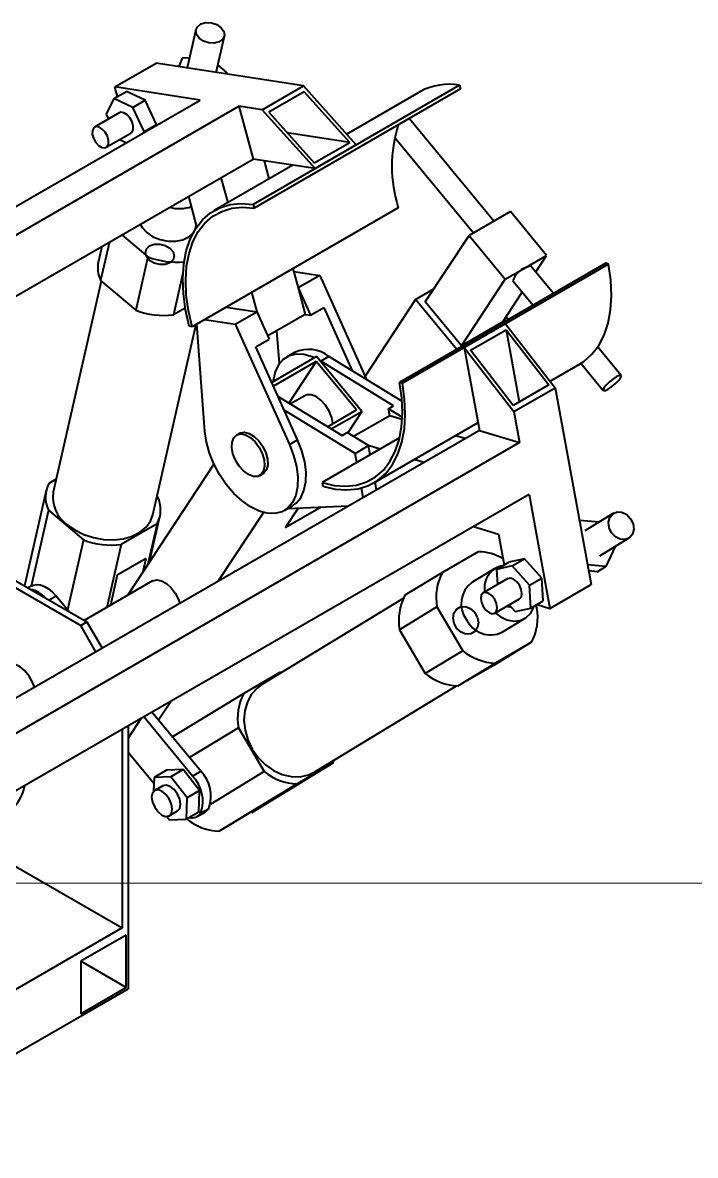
# Model space of a CAD drawing. Header units: millimetres. Extents: x -250 to 3947, y -1468 to 870.
# Drawn here: x 1815.8 to 1873.5, y 180.9 to 278 of the extents above; entities that cross this region are included whole.
import ezdxf

# ---------------------------------------------------------------- set-up
doc = ezdxf.new("R2010")
doc.units = ezdxf.units.MM
doc.layers.add('KHUNG BAN VE NHAT', color=90, linetype='Continuous', lineweight=15)

msp = doc.modelspace()

# ---------------------------------------------------------------- linework, layer by layer
at = {"color": 7, "linetype": 'Continuous', "lineweight": 40}
for p, q in [((1830.7007, 277.4288), (1829.9548, 274.1503)), ((1832.4315, 273.7669), (1833.1384, 276.8741)), ((1829.5292, 274.9811), (1829.2304, 274.2624)), ((1830.1531, 275.0217), (1829.5292, 274.9811)), ((1823.7611, 272.5208), (1827.2966, 274.5618)), ((1839.9137, 272.6086), (1827.2966, 274.5618)), ((1833.3294, 273.7802), (1832.5789, 274.4148)), ((1833.2699, 273.6371), (1833.3294, 273.7802)), ((1833.3294, 273.7802), (1833.2959, 273.6331)), ((1823.6789, 271.5156), (1824.7396, 272.1279)), ((1831.0657, 271.39), (1823.7611, 272.5208)), ((1823.9832, 271.6913), (1823.7611, 272.5208)), ((1826.364, 271.3832), (1824.7396, 272.1279)), ((1853.2876, 272.6617), (1835.6099, 262.4566)), ((1853.3726, 272.3443), (1835.695, 262.1392)), ((1836.3782, 270.5676), (1839.9137, 272.6086)), ((1839.9837, 272.1123), (1836.9431, 270.357)), ((1844.4488, 267.5592), (1839.9137, 272.6086)), ((1843.8838, 267.7698), (1839.9837, 272.1123)), ((1849.9465, 272.1283), (1843.6235, 268.4781)), ((1853.2876, 272.6617), (1853.3726, 272.3443)), ((1781.5682, 242.8157), (1831.0657, 271.39)), ((1823.6789, 271.5156), (1823.0115, 270.1798)), ((1825.3033, 270.7709), (1823.6789, 271.5156)), ((1825.3033, 270.7709), (1826.364, 271.3832)), ((1827.321, 269.3027), (1826.364, 271.3832)), ((1784.8885, 242.3017), (1834.386, 270.876)), ((1824.1359, 270.3012), (1822.0146, 269.0766)), ((1823.0115, 270.1798), (1823.2033, 269.7628)), ((1826.2603, 268.6904), (1825.3033, 270.7709)), ((1836.3782, 270.5676), (1834.386, 270.876)), ((1834.386, 270.876), (1835.6008, 266.3406)), ((1840.9132, 265.5182), (1836.3782, 270.5676)), ((1836.9431, 270.357), (1840.8433, 266.0145)), ((1826.2603, 268.6904), (1827.321, 269.3027)), ((1827.2686, 269.198), (1827.321, 269.3027)), ((1856.2413, 261.0148), (1848.9892, 269.8138)), ((1823.0145, 267.3445), (1825.1359, 268.5691)), ((1824.1657, 268.009), (1824.7472, 267.7424)), ((1826.208, 268.5857), (1826.2603, 268.6904)), ((1843.8838, 267.7698), (1838.5212, 268.5999)), ((1847.7254, 268.2026), (1854.4851, 260.001)), ((1840.8433, 266.0145), (1843.8838, 267.7698)), ((1844.4488, 267.5592), (1840.9132, 265.5182)), ((1789.1154, 239.5051), (1835.6008, 266.3406)), ((1840.9132, 265.5182), (1835.6008, 266.3406)), ((1836.5393, 266.1953), (1836.9584, 264.6304)), ((1839.0073, 265.8132), (1832.2689, 261.9232)), ((1832.8443, 264.7493), (1833.4229, 262.5894)), ((1830.7889, 260.5411), (1830.0879, 263.1581)), ((1835.6099, 262.4566), (1835.695, 262.1392)), ((1848.0457, 262.17), (1830.368, 251.9649)), ((1857.6516, 261.8289), (1855.8838, 260.8084)), ((1860.7484, 258.0715), (1857.6516, 261.8289)), ((1830.6954, 260.5019), (1830.7432, 260.7117)), ((1855.8838, 260.8084), (1854.116, 259.7879)), ((1824.3413, 259.8406), (1826.5769, 257.9505)), ((1850.3635, 254.0867), (1854.116, 259.7879)), ((1854.116, 259.7879), (1857.2129, 256.0304)), ((1822.6283, 258.8517), (1822.3426, 257.596)), ((1823.2889, 259.2331), (1822.5349, 255.9191)), ((1826.5769, 257.9505), (1825.5372, 253.3807)), ((1865.8354, 257.4012), (1848.1577, 247.1961)), ((1866.0762, 257.328), (1848.3986, 247.1229)), ((1858.9807, 257.051), (1860.7484, 258.0715)), ((1859.8243, 256.6675), (1860.7484, 258.0715)), ((1866.0762, 257.328), (1865.8354, 257.4012)), ((1829.5902, 256.5532), (1828.7764, 252.9767)), ((1839.0139, 256.9561), (1839.4603, 255.2893)), ((1839.0806, 256.707), (1841.3165, 256.3608)), ((1841.3165, 256.3608), (1839.4603, 255.2893)), ((1841.3165, 256.3608), (1845.3321, 247.4391)), ((1857.2129, 256.0304), (1858.9807, 257.051)), ((1861.3525, 254.8133), (1859.4112, 257.1687)), ((1822.5912, 255.8714), (1818.4734, 237.7724)), ((1822.5349, 255.9191), (1825.5372, 253.3807)), ((1853.4604, 250.3292), (1857.2129, 256.0304)), ((1857.8679, 255.8967), (1859.5963, 253.7995)), ((1835.4783, 254.9151), (1835.9248, 253.2483)), ((1839.4603, 255.2893), (1840.0677, 253.0216)), ((1839.4603, 255.2893), (1840.512, 252.9528)), ((1849.5345, 254.3012), (1851.0993, 255.2046)), ((1856.9959, 252.3702), (1858.6736, 254.9191)), ((1829.7913, 253.5625), (1828.7764, 252.9767)), ((1833.296, 253.6552), (1835.9248, 253.2483)), ((1840.512, 252.9528), (1841.661, 253.6162)), ((1841.661, 253.6162), (1844.1034, 248.1899)), ((1849.5345, 254.3012), (1845.2045, 247.7226)), ((1853.0586, 250.0254), (1849.5345, 254.3012)), ((1853.4604, 250.3292), (1850.3635, 254.0867)), ((1831.4398, 252.5837), (1834.0686, 252.1767)), ((1834.0686, 252.1767), (1835.9248, 253.2483)), ((1835.9248, 253.2483), (1836.9764, 250.9118)), ((1840.0677, 253.0216), (1836.8602, 251.17)), ((1840.0677, 253.0216), (1840.512, 252.9528)), ((1857.2855, 252.8102), (1857.478, 252.5766)), ((1827.0054, 235.8312), (1830.7226, 252.1697)), ((1830.368, 251.9649), (1830.1356, 252.0009)), ((1831.4687, 242.9799), (1830.7843, 252.2053)), ((1834.0686, 252.1767), (1838.7128, 241.8585)), ((1837.8568, 248.8132), (1837.6483, 251.6249)), ((1856.9959, 252.3702), (1853.4604, 250.3292)), ((1857.2374, 252.2254), (1853.7019, 250.1844)), ((1854.2472, 249.943), (1857.2877, 251.6983)), ((1857.2374, 252.2254), (1861.4918, 246.7361)), ((1857.2877, 251.6983), (1860.9466, 246.9775)), ((1857.2877, 251.6983), (1858.4197, 245.5188)), ((1835.8274, 250.2485), (1836.9764, 250.9118)), ((1839.4199, 242.2667), (1835.8274, 250.2485)), ((1839.1632, 249.7611), (1838.4561, 249.3529)), ((1853.7019, 250.1844), (1857.9563, 244.6951)), ((1853.7019, 250.1844), (1855.004, 243.0758)), ((1857.906, 245.2223), (1854.2472, 249.943)), ((1867.1534, 247.775), (1865.1409, 250.2169)), ((1841.0492, 249.4028), (1837.2065, 247.1844)), ((1841.0185, 248.9969), (1837.3452, 246.8763)), ((1841.0185, 248.9969), (1838.6649, 245.421)), ((1844.456, 244.8261), (1841.0185, 248.9969)), ((1844.9203, 244.7059), (1841.0492, 249.4028)), ((1842.1027, 249.4123), (1841.3956, 249.0041)), ((1847.6444, 245.186), (1841.3956, 249.0041)), ((1848.3649, 245.586), (1842.1027, 249.4123)), ((1861.0531, 247.3023), (1863.6302, 248.79)), ((1863.6941, 248.8277), (1865.61, 246.503)), ((1848.3986, 247.1229), (1848.1577, 247.1961)), ((1860.9466, 246.9775), (1857.906, 245.2223)), ((1857.9563, 244.6951), (1861.4918, 246.7361)), ((1861.4918, 246.7361), (1864.5845, 229.8532)), ((1837.7481, 245.9812), (1843.225, 242.6347)), ((1840.0316, 246.0521), (1838.7978, 245.3398)), ((1844.3471, 241.1088), (1838.2697, 244.8222)), ((1841.9789, 243.3961), (1844.456, 244.8261)), ((1842.3055, 243.1965), (1844.9203, 244.7059)), ((1844.9203, 244.7059), (1843.7083, 242.8645)), ((1847.2025, 244.9308), (1847.6444, 245.186)), ((1848.3883, 244.2062), (1847.2025, 244.9308)), ((1847.3114, 244.3364), (1847.2025, 244.9308)), ((1847.3114, 244.3364), (1844.2201, 242.5518)), ((1845.9525, 238.5849), (1854.8824, 243.74)), ((1848.3786, 244.0118), (1847.3114, 244.3364)), ((1857.9563, 244.6951), (1858.4446, 242.0294)), ((1855.004, 243.0758), (1808.4133, 216.1796)), ((1834.4455, 242.8273), (1834.1803, 242.6742)), ((1843.225, 242.6347), (1843.6669, 242.8898)), ((1845.4961, 241.7721), (1843.6669, 242.8898)), ((1855.004, 243.0758), (1858.4446, 242.0294)), ((1858.4446, 242.0294), (1808.9472, 213.4551)), ((1838.7128, 241.8585), (1839.4199, 242.2667)), ((1848.1574, 242.4393), (1841.5121, 238.6031)), ((1853.7798, 242.3691), (1852.9466, 242.6225)), ((1844.3471, 241.1088), (1845.4961, 241.7721)), ((1844.491, 240.3228), (1844.3471, 241.1088)), ((1845.6401, 240.9861), (1845.4961, 241.7721)), ((1846.4822, 241.4722), (1845.4961, 241.7721)), ((1832.2441, 240.1882), (1824.8269, 228.9192)), ((1850.2443, 240.328), (1849.411, 240.5815)), ((1818.7292, 238.8965), (1818.0988, 238.5326)), ((1836.1802, 239.21), (1836.4453, 239.3631)), ((1817.864, 237.911), (1816.0056, 229.7429)), ((1841.5121, 238.6031), (1841.569, 238.2921)), ((1845.0404, 237.3239), (1844.8899, 238.1456)), ((1846.1894, 237.9872), (1846.0678, 238.6514)), ((1859.2585, 237.5865), (1809.761, 209.0122)), ((1827.3662, 237.4172), (1827.4225, 237.3695)), ((1859.2585, 237.5865), (1861.0489, 227.8121)), ((1818.0562, 236.234), (1816.5734, 229.7166)), ((1818.0562, 236.234), (1821.0586, 233.6957)), ((1836.4796, 236.0451), (1832.5909, 230.137)), ((1838.2684, 236.2052), (1838.9755, 236.6134)), ((1841.4376, 236.5013), (1838.3449, 234.7159)), ((1839.4625, 236.4139), (1838.3449, 234.7159)), ((1838.5609, 236.3741), (1843.796, 236.6056)), ((1866.4929, 235.9683), (1864.0264, 234.467)), ((1827.38, 235.0709), (1824.2978, 233.2916)), ((1827.38, 235.0709), (1826.5897, 231.5976)), ((1826.7324, 231.8144), (1827.6148, 235.6925)), ((1863.5713, 235.3844), (1865.2818, 235.2312)), ((1854.4987, 234.8388), (1856.6317, 234.19)), ((1856.6317, 234.19), (1857.1181, 231.5346)), ((1821.0586, 233.6957), (1819.6961, 227.7074)), ((1824.2978, 233.2916), (1823.0726, 227.9065)), ((1865.3263, 232.3315), (1867.7927, 233.8328)), ((1866.6328, 233.1268), (1865.8464, 231.4083)), ((1810.224, 232.4683), (1820.8306, 226.3452)), ((1810.7543, 232.7744), (1821.3609, 226.6514)), ((1826.4365, 232.0835), (1823.9616, 230.6548)), ((1826.1866, 230.9851), (1826.4365, 232.0835)), ((1854.9065, 232.671), (1851.8243, 230.8917)), ((1856.3185, 231.2385), (1854.3453, 230.0374)), ((1856.4659, 231.1581), (1857.5266, 231.7704)), ((1857.8082, 231.457), (1856.4659, 231.1581)), ((1856.4659, 231.1581), (1856.5553, 229.8541)), ((1858.8689, 232.0693), (1857.5266, 231.7704)), ((1857.8082, 231.457), (1858.8689, 232.0693)), ((1859.2848, 229.7992), (1857.8082, 231.457)), ((1860.3454, 230.4115), (1858.8689, 232.0693)), ((1865.8464, 231.4083), (1864.2738, 231.5492)), ((1865.1064, 230.9579), (1865.8464, 231.4083)), ((1826.9901, 230.168), (1821.1296, 226.7849)), ((1823.9616, 230.6548), (1823.3762, 228.0818)), ((1851.8243, 230.8917), (1848.6179, 228.94)), ((1857.4425, 230.3663), (1855.3212, 229.1416)), ((1859.2848, 229.7992), (1860.3454, 230.4115)), ((1860.4796, 228.4547), (1860.3454, 230.4115)), ((1865.1064, 230.9579), (1864.37, 231.0239)), ((1816.628, 229.7481), (1816.3123, 229.5658)), ((1859.419, 227.8424), (1859.2848, 229.7992)), ((1861.0489, 227.8121), (1864.5845, 229.8532)), ((1819.8455, 227.5262), (1818.7307, 228.8787)), ((1848.476, 228.6598), (1836.3521, 221.2799)), ((1856.3211, 227.4095), (1858.4424, 228.6342)), ((1859.419, 227.8424), (1860.4796, 228.4547)), ((1851.3591, 227.9439), (1848.1527, 225.9922)), ((1851.3591, 227.9439), (1853.5674, 224.1861)), ((1857.5592, 228.1243), (1858.0766, 227.5434)), ((1858.0766, 227.5434), (1859.419, 227.8424)), ((1859.8093, 228.0677), (1859.9314, 227.86)), ((1859.9471, 228.1473), (1861.0489, 227.8121)), ((1820.8306, 226.3452), (1821.3609, 226.6514)), ((1822.1285, 224.0971), (1820.8306, 226.3452)), ((1821.3609, 226.6514), (1822.6588, 224.4033)), ((1856.9451, 225.7665), (1858.9182, 226.9675)), ((1848.1527, 225.9922), (1850.361, 222.2344)), ((1859.4661, 224.9122), (1856.2598, 222.9605)), ((1859.4661, 224.9122), (1856.3839, 223.1329)), ((1853.5674, 224.1861), (1850.361, 222.2344)), ((1856.3839, 223.1329), (1853.1776, 221.1811)), ((1856.2598, 222.9605), (1853.1776, 221.1811)), ((1837.8882, 222.3119), (1834.8059, 220.5326)), ((1838.0401, 222.3075), (1837.8882, 222.3119)), ((1834.8059, 220.5326), (1828.6819, 216.8049)), ((1840.9016, 213.8057), (1853.0256, 221.1856)), ((1828.576, 219.8739), (1827.4999, 218.239)), ((1830.4111, 213.4407), (1826.2267, 218.5177)), ((1831.1182, 213.8489), (1826.9338, 218.9259)), ((1826.0127, 218.3941), (1824.8964, 216.6982)), ((1824.8964, 217.7497), (1824.8964, 195.2149)), ((1834.3407, 217.5848), (1830.1444, 215.0305)), ((1834.3407, 217.5848), (1836.549, 213.827)), ((1824.3661, 217.4436), (1824.3661, 200.4204)), ((1827.0963, 212.8016), (1824.8964, 215.4707)), ((1842.4478, 214.5531), (1842.5897, 214.8332)), ((1828.173, 213.9431), (1827.1123, 213.3308)), ((1829.6145, 213.9971), (1828.173, 213.9431)), ((1829.6145, 213.9971), (1828.5538, 213.3848)), ((1830.9997, 212.1989), (1829.6145, 213.9971)), ((1830.4111, 213.4407), (1831.1182, 213.8489)), ((1836.549, 213.827), (1831.9737, 211.042)), ((1842.4478, 214.5531), (1835.7884, 210.4995)), ((1842.4478, 214.5531), (1839.3656, 212.7737)), ((1827.1123, 213.3308), (1827.0761, 212.1379)), ((1828.5538, 213.3848), (1827.1123, 213.3308)), ((1829.9391, 211.5866), (1828.5538, 213.3848)), ((1839.3656, 212.7737), (1832.7062, 208.7202)), ((1835.4848, 210.3242), (1840.171, 213.1767)), ((1840.171, 213.1767), (1837.6961, 211.748)), ((1827.8727, 212.6152), (1827.1656, 212.207)), ((1830.9997, 212.1989), (1829.9391, 211.5866)), ((1830.9436, 210.3467), (1830.9997, 212.1989)), ((1837.6961, 211.748), (1833.0099, 208.8955)), ((1829.8829, 209.7344), (1829.9391, 211.5866)), ((1828.2078, 209.9838), (1828.4414, 209.6805)), ((1828.4155, 210.0419), (1829.1226, 210.4501)), ((1830.9436, 210.3467), (1829.8829, 209.7344)), ((1830.8082, 209.9798), (1831.5153, 210.388)), ((1831.1067, 210.2662), (1831.8138, 210.6744)), ((1835.4511, 210.3814), (1835.4848, 210.3242)), ((1835.7884, 210.4995), (1835.4848, 210.3242)), ((1828.4414, 209.6805), (1829.8829, 209.7344)), ((1833.0099, 208.8955), (1832.7062, 208.7202)), ((1810.8758, 208.2081), (1824.3661, 200.4204)), ((1824.3661, 200.4204), (1800.678, 186.7455)), ((1824.7196, 199.8079), (1820.8306, 197.5628)), ((1824.7196, 195.317), (1824.7196, 199.8079)), ((1824.7196, 195.317), (1820.8305, 197.5621)), ((1820.8306, 197.5628), (1820.8306, 193.0718)), ((1800.1477, 180.9277), (1824.8964, 195.2149)), ((1820.8306, 193.0718), (1824.7196, 195.317))]:
    msp.add_line(p, q, dxfattribs=at)
at = {"color": 8, "linetype": 'Continuous', "lineweight": 40}
msp.add_line((1818.7307, 228.8787), (1818.1167, 228.5242), dxfattribs=at)
at = {"color": 7, "linetype": 'Continuous', "lineweight": 40, "flags": 128}
for points in [[(1833.0104, 276.6154), (1832.7067, 276.3849), (1832.2831, 276.271), (1831.8042, 276.2911), (1831.3429, 276.4423), (1830.9693, 276.7014), (1830.7405, 277.029), (1830.6911, 277.3753), (1830.8288, 277.6874), (1831.1325, 277.918), (1831.5561, 278.0319), (1832.035, 278.0117), (1832.4963, 277.8606), (1832.8699, 277.6015), (1833.0987, 277.2739), (1833.1481, 276.9276), (1833.0104, 276.6154)], [(1825.3247, 268.8528), (1825.3335, 269.1662), (1825.236, 269.5205), (1825.0473, 269.8618), (1824.7959, 270.1382), (1824.5201, 270.3075), (1824.262, 270.344), (1824.1359, 270.3012)], [(1823.2034, 267.6282), (1823.2121, 267.9416), (1823.1147, 268.2959), (1822.9259, 268.6372), (1822.6745, 268.9136), (1822.3988, 269.0829), (1822.1406, 269.1194), (1821.9394, 269.0176), (1821.8258, 268.7929), (1821.817, 268.4795), (1821.9144, 268.1252), (1822.1032, 267.7839), (1822.3546, 267.5075), (1822.6304, 267.3382), (1822.8885, 267.3016), (1823.0897, 267.4035), (1823.2034, 267.6282)], [(1825.1359, 268.5691), (1825.211, 268.6281), (1825.3247, 268.8528)], [(1830.1356, 252.0009), (1829.8178, 253.4126), (1829.6306, 254.7841), (1829.5766, 256.0956), (1829.6566, 257.3279), (1829.8695, 258.463), (1830.2122, 259.4844), (1830.6797, 260.3772), (1831.265, 261.1284), (1831.9599, 261.727), (1832.754, 262.1642), (1833.6358, 262.4338), (1834.5924, 262.5317), (1835.6099, 262.4566)], [(1830.368, 251.9649), (1830.0588, 253.3386), (1829.8766, 254.6732), (1829.824, 255.9494), (1829.9019, 257.1485), (1830.1091, 258.2531), (1830.4426, 259.247), (1830.8974, 260.1157), (1831.4671, 260.8467), (1832.1432, 261.4291), (1832.9159, 261.8546), (1833.7739, 262.1169), (1834.7048, 262.2122), (1835.695, 262.1392)], [(1825.9244, 260.7545), (1826.091, 260.4666), (1826.49, 260.036)], [(1830.6287, 260.2961), (1830.684, 260.4557), (1830.6954, 260.5019)], [(1826.49, 260.036), (1827.0201, 259.6811), (1827.642, 259.4282), (1828.3096, 259.296), (1828.9733, 259.2944), (1829.584, 259.4235), (1830.0963, 259.6738), (1830.4722, 260.0265), (1830.4739, 260.0288)], [(1828.4754, 257.4495), (1828.0757, 257.3048), (1827.6038, 257.2916), (1827.1314, 257.4122), (1826.7304, 257.648), (1826.462, 257.9632), (1826.367, 258.3098), (1826.4598, 258.635), (1826.7263, 258.8894), (1827.126, 259.0341), (1827.598, 259.0472), (1828.0704, 258.9267), (1828.4713, 258.6909), (1828.7397, 258.3757), (1828.8348, 258.0291), (1828.742, 257.7039), (1828.4754, 257.4495)], [(1863.6302, 248.79), (1863.9538, 248.9964), (1864.6465, 249.5981), (1865.2297, 250.3521), (1865.6948, 251.2476), (1866.0349, 252.2714), (1866.2453, 253.4086), (1866.3227, 254.6426), (1866.2661, 255.9554), (1866.0762, 257.328)], [(1858.9807, 257.051), (1859.2253, 257.1677), (1859.3808, 257.1878), (1859.4112, 257.1687)], [(1840.8564, 249.2914), (1840.6665, 249.3724), (1839.9579, 249.5763), (1839.2935, 249.609), (1838.6956, 249.4695), (1838.1842, 249.1623), (1837.7764, 248.6978), (1837.4859, 248.0916), (1837.3223, 247.3638), (1837.309, 247.2436)], [(1866.0406, 246.6207), (1866.3371, 246.8164), (1866.6405, 247.0612), (1866.9045, 247.3178), (1867.0888, 247.5472), (1867.1656, 247.7145), (1867.1229, 247.7941), (1866.9675, 247.7741), (1866.7229, 247.6573), (1866.4263, 247.4616), (1866.1229, 247.2169), (1865.859, 246.9602), (1865.6746, 246.7308), (1865.5979, 246.5635), (1865.6405, 246.4839), (1865.7959, 246.504), (1866.0406, 246.6207)], [(1841.5121, 238.6031), (1842.5463, 238.3659), (1843.5354, 238.2961), (1844.465, 238.3947), (1845.3215, 238.6603), (1846.0924, 239.0889), (1846.7665, 239.6744), (1847.334, 240.4081), (1847.7865, 241.2794), (1848.1175, 242.2757), (1848.3222, 243.3822), (1848.3975, 244.583), (1848.3425, 245.8606), (1848.1577, 247.1961)], [(1841.569, 238.2921), (1842.6319, 238.0483), (1843.6484, 237.9766), (1844.6037, 238.0779), (1845.4839, 238.3508), (1846.2761, 238.7913), (1846.9689, 239.393), (1847.552, 240.147), (1848.0171, 241.0425), (1848.3573, 242.0663), (1848.5676, 243.2035), (1848.645, 244.4375), (1848.5884, 245.7503), (1848.3986, 247.1229)], [(1842.4394, 243.6619), (1842.4394, 243.6621), (1842.3373, 244.1933), (1842.1192, 244.7358), (1841.8045, 245.2414), (1841.4211, 245.6651), (1841.003, 245.9692), (1840.5875, 246.1268), (1840.2115, 246.1239), (1840.0316, 246.0521)], [(1838.7128, 241.8585), (1839.0762, 240.9169), (1839.318, 239.9813), (1839.4302, 239.0829), (1839.4089, 238.252), (1839.255, 237.5162), (1838.9735, 236.9002), (1838.5739, 236.4247), (1838.0696, 236.1056), (1837.4774, 235.9534), (1836.8172, 235.9735), (1836.1111, 236.165), (1835.3827, 236.5215), (1834.6563, 237.0312), (1833.9564, 237.6769), (1833.3064, 238.4371), (1832.7279, 239.2862), (1832.2405, 240.1959), (1831.8603, 241.1357), (1831.6001, 242.0742), (1831.4687, 242.9799)], [(1833.9415, 242.4451), (1834.1976, 242.6839), (1834.5411, 242.7679), (1834.9413, 242.6897), (1835.3628, 242.4561), (1835.768, 242.0881), (1836.1211, 241.6183), (1836.3905, 241.0883), (1836.5524, 240.5454), (1836.5923, 240.0377), (1836.5068, 239.6104), (1836.3035, 239.3014), (1836.0003, 239.1382), (1835.6242, 239.1353), (1835.2087, 239.2929), (1834.7907, 239.5971), (1834.4073, 240.0207), (1834.0926, 240.5263), (1833.8745, 241.0688), (1833.7724, 241.6), (1833.7954, 242.0728), (1833.9415, 242.4451)], [(1834.4455, 242.8273), (1834.5079, 242.8591), (1834.8616, 242.9196), (1835.2672, 242.8181), (1835.6887, 242.5635), (1836.0885, 242.1784), (1836.4312, 241.6971), (1836.6863, 241.1623), (1836.8311, 240.6215), (1836.8528, 240.1228), (1836.7495, 239.7105), (1836.5303, 239.4213), (1836.4453, 239.3631)], [(1838.9755, 236.6134), (1839.281, 236.8329), (1839.6806, 237.3084), (1839.9621, 237.9244), (1840.116, 238.6602), (1840.1373, 239.4911), (1840.0251, 240.3895), (1839.7833, 241.3251), (1839.4199, 242.2667)], [(1866.0583, 235.1983), (1866.1712, 235.6175), (1866.432, 235.9275), (1866.801, 236.0812), (1867.222, 236.0551), (1867.631, 235.8533), (1867.9656, 235.5064), (1868.175, 235.0673), (1868.2272, 234.6028), (1868.1144, 234.1836), (1867.8536, 233.8736), (1867.4846, 233.72), (1867.0636, 233.746), (1866.6546, 233.9479), (1866.3199, 234.2947), (1866.1106, 234.7338), (1866.0583, 235.1983)], [(1819.6458, 235.0159), (1820.3157, 234.5396), (1821.0849, 234.1559), (1821.9217, 233.8806), (1822.7921, 233.7248), (1823.6603, 233.695), (1824.4908, 233.7924), (1825.2496, 234.013), (1825.9056, 234.3478), (1826.432, 234.783), (1826.8072, 235.3009), (1827.0054, 235.8312)], [(1826.9901, 230.168), (1827.0074, 230.1777), (1827.3509, 230.2617), (1827.7511, 230.1835), (1828.1726, 229.95), (1828.5778, 229.5819), (1828.9308, 229.1121), (1829.2003, 228.5821), (1829.3141, 228.2453)], [(1858.4424, 228.6342), (1858.4491, 228.6381), (1858.5993, 228.8186), (1858.6495, 229.1029), (1858.5921, 229.4477), (1858.4357, 229.8005), (1858.2043, 230.1075), (1857.933, 230.3221), (1857.6631, 230.4116), (1857.4358, 230.3623)], [(1816.628, 229.7481), (1816.7737, 229.8145), (1817.0642, 229.8649), (1817.386, 229.8277), (1817.7267, 229.7041), (1818.0733, 229.499), (1818.4123, 229.2203), (1818.7307, 228.8787)], [(1855.3145, 229.1377), (1855.1643, 228.9572), (1855.1141, 228.6729), (1855.1715, 228.3281), (1855.3278, 227.9753), (1855.5593, 227.6683), (1855.8305, 227.4537), (1856.1004, 227.3642), (1856.3277, 227.4135), (1856.4779, 227.594), (1856.5282, 227.8783), (1856.4707, 228.2231), (1856.3144, 228.5759), (1856.083, 228.8829), (1855.8117, 229.0975), (1855.5418, 229.187), (1855.3145, 229.1377)], [(1852.8102, 227.4157), (1853.0377, 227.7576), (1853.3849, 227.9526), (1853.799, 227.9712), (1854.2169, 227.8105), (1854.575, 227.4949), (1854.8188, 227.0725), (1854.9111, 226.6077), (1854.838, 226.1711), (1854.6105, 225.8293), (1854.2632, 225.6342), (1853.8491, 225.6157), (1853.4312, 225.7764), (1853.0731, 226.092), (1852.8294, 226.5143), (1852.737, 226.9792), (1852.8102, 227.4157)], [(1856.3624, 227.4334), (1856.766, 227.1112), (1857.3374, 226.8313), (1857.9296, 226.7199), (1858.4988, 226.7852), (1859.0026, 227.0224), (1859.4038, 227.414), (1859.6725, 227.9308), (1859.6956, 228.0021)], [(1857.3646, 228.0119), (1857.4412, 227.9802), (1857.7476, 227.9129)], [(1816.8513, 221.0507), (1816.6957, 221.4867), (1816.409, 222.0091), (1816.0439, 222.4632), (1815.6329, 222.8088), (1815.2126, 223.0151), (1814.8202, 223.0638), (1814.5273, 222.9734)], [(1836.3521, 221.2799), (1835.9675, 221.0006), (1835.4739, 220.4595), (1835.1095, 219.799), (1834.889, 219.0461), (1834.8215, 218.2317), (1834.9099, 217.3891), (1835.1504, 216.5527), (1835.5333, 215.7569)], [(1835.5333, 215.7569), (1836.0428, 215.0343), (1836.6581, 214.4143), (1837.354, 213.9224), (1838.102, 213.5787), (1838.8715, 213.3973), (1839.631, 213.3857), (1840.3493, 213.5442), (1840.9016, 213.8057)], [(1829.1226, 210.4501), (1829.1226, 210.4501), (1829.3142, 210.6706), (1829.3815, 211.0224), (1829.3142, 211.4518), (1829.1226, 211.8935), (1828.8359, 212.2803), (1828.4976, 212.5533), (1828.1594, 212.6709), (1827.8727, 212.6152)], [(1828.6744, 210.6142), (1828.6071, 211.0436), (1828.4155, 211.4853), (1828.1288, 211.8721), (1827.7905, 212.1451), (1827.4523, 212.2627), (1827.1655, 212.207), (1826.9739, 211.9864), (1826.9066, 211.6347), (1826.9739, 211.2052), (1827.1655, 210.7635), (1827.4523, 210.3767), (1827.7905, 210.1038), (1828.1288, 209.9862), (1828.4155, 210.0419), (1828.6071, 210.2624), (1828.6744, 210.6142)], [(1831.8138, 210.6744), (1831.6177, 210.4577), (1831.5153, 210.388)]]:
    msp.add_lwpolyline(points, dxfattribs=at)
at = {"color": 7, "linetype": 'Continuous', "lineweight": 40}
for centre, radius, start, end in [((1852.3603, 267.7403), 5.0081, 79.329179, 118.814143), ((1859.1778, 265.7189), 11.6841, 162.309875, 197.682132), ((1829.2631, 265.2069), 3.1207, 254.48235, 289.895436), ((1824.9403, 257.0443), 2.6556, 168.009916, 205.070731), ((1829.0423, 264.5087), 7.0063, 249.397798, 275.255571), ((1859.6758, 255.2673), 1.9143, 111.2907, 160.805928), ((1827.9974, 259.9172), 6.9841, 249.374754, 276.40428), ((1840.3502, 247.2041), 2.8191, 51.563892, 114.902059), ((1820.3622, 237.341), 2.558, 152.236146, 205.643772), ((1821.3225, 237.3566), 2.8792, 171.697088, 234.385477), ((1825.1164, 236.2625), 2.5581, 332.237484, 25.642434), ((1823.5188, 240.2324), 6.9843, 249.375125, 276.403909), ((1854.8053, 228.2027), 4.4695, 60.339742, 88.701898), ((1857.3571, 229.5777), 1.9282, 100.200587, 190.603299), ((1855.8872, 228.7399), 4.5976, 152.093158, 189.969445), ((1816.0889, 227.1961), 2.2928, 40.704668, 79.300709), ((1855.7268, 228.2199), 2.2829, 127.238852, 215.895343), ((1852.6809, 226.7882), 4.5976, 152.093424, 189.969687), ((1855.4032, 227.064), 4.5976, 332.093374, 9.969738), ((1855.9688, 227.8578), 2.308, 205.025097, 295.025956), ((1856.5352, 227.8297), 4.6993, 230.83619, 268.155608), ((1853.3288, 225.878), 4.6993, 230.836468, 268.155841), ((1838.8689, 218.3808), 4.5976, 152.093275, 189.969364), ((1828.9756, 211.7159), 3.0233, 339.848208, 44.870517), ((1839.5168, 217.4706), 4.6993, 230.836458, 268.155634), ((1828.2685, 211.3077), 3.0233, 339.848208, 44.870517), ((1812.3244, 213.3778), 3.795, 302.616738, 348.808791), ((1832.8575, 213.417), 4.6993, 230.836458, 268.155634), ((1830.3442, 210.7751), 0.9168, 257.013615, 326.282093)]:
    msp.add_arc(centre, radius, start, end, dxfattribs=at)
at = {"layer": 'KHUNG BAN VE NHAT'}
msp.add_line((1989.7749, 204.2639), (1809.7749, 204.2639), dxfattribs=at)

doc.saveas('drawing.dxf')
